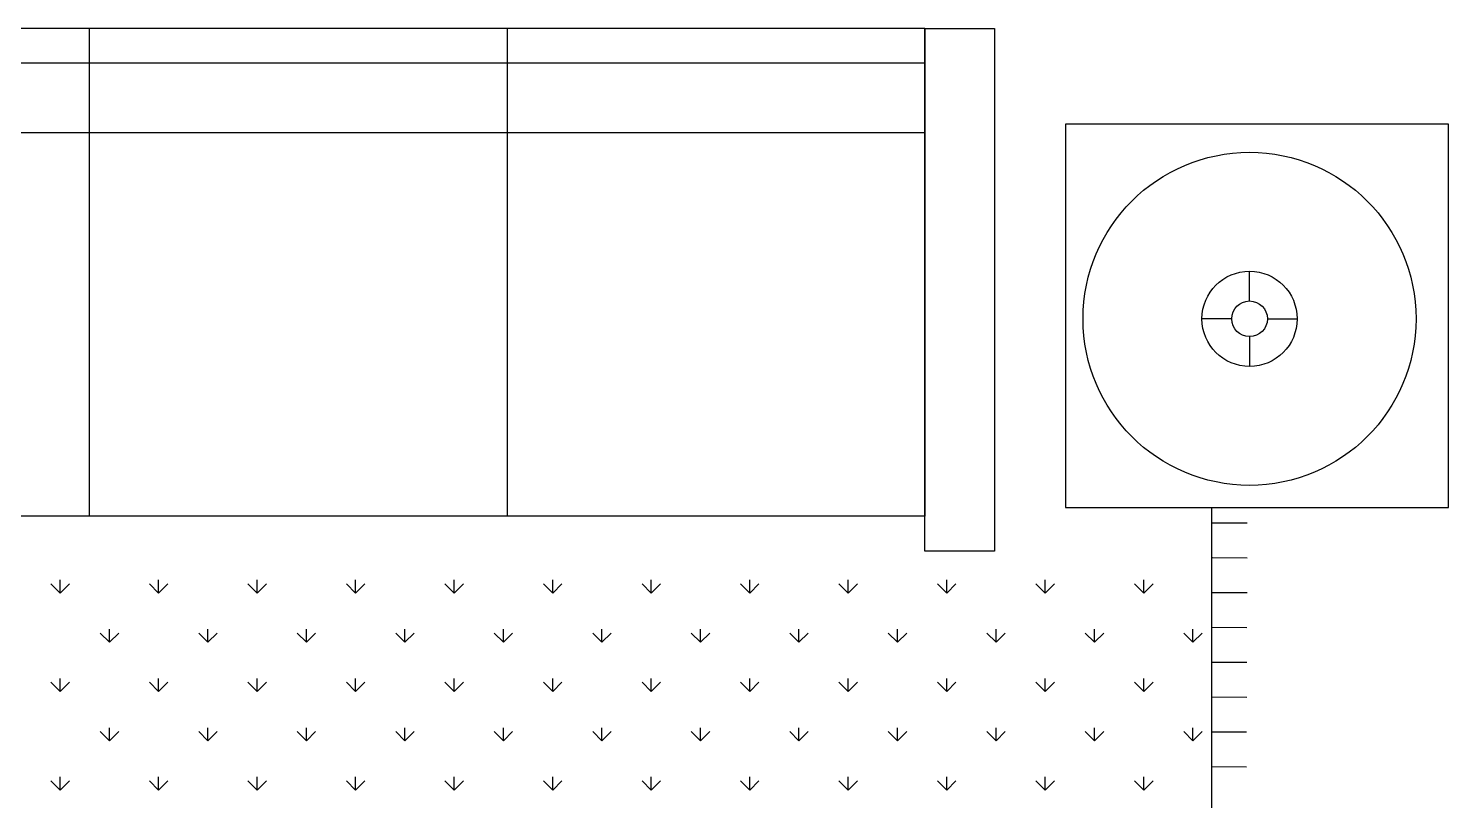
# Model space of a CAD drawing. Extents: x 23.8 to 54, y 1 to 14.1.
# Drawn here: x 30.622 to 32.654, y 8.155 to 9.26 of the extents above; entities that cross this region are included whole.
import ezdxf

# ---------------------------------------------------------------- set-up
doc = ezdxf.new("R2010")
doc.units = 0
doc.header["$MEASUREMENT"] = 0
doc.layers.get('0').update_dxf_attribs({"linetype": 'CONTINUOUS'})
doc.layers.add('DWGAUTOCAD', color=7, linetype='CONTINUOUS')

# ---------------------------------------------------------------- blocks, each defined once
blk = doc.blocks.new('A$C7DEE7CBF')
for p, q in [((2574.8, 2904.2, -342.9), (774.8, 2904.2, -342.9)), ((1374.8, 2904.2, -342.9), (1374.8, 2204.2, -342.9)), ((1974.8, 2904.2, -342.9), (1974.8, 2204.2, -342.9)), ((2574.8, 2904.2, -342.9), (2674.8, 2904.2, -342.9)), ((2574.8, 2154.2, -342.9), (2574.8, 2904.2, -342.9)), ((2574.8, 2904.2, -342.9), (2574.8, 2204.2, -342.9)), ((2674.8, 2904.2, -342.9), (2674.8, 2154.2, -342.9)), ((2574.8, 2854.2, -342.9), (774.8, 2854.2, -342.9)), ((2574.8, 2754.2, -342.9), (774.8, 2754.2, -342.9)), ((3326.6, 2766.7, -342.9), (2776.6, 2766.7, -342.9)), ((2776.6, 2766.7, -342.9), (2776.6, 2216.7, -342.9)), ((3326.6, 2216.7, -342.9), (3326.6, 2766.7, -342.9)), ((3040.8, 2513, -342.9), (3040.8, 2555.7, -342.9)), ((3015.2, 2487.4, -342.9), (2972.6, 2487.4, -342.9)), ((3066.4, 2487.4, -342.9), (3109.1, 2487.4, -342.9)), ((3040.8, 2461.8, -342.9), (3040.8, 2419.1, -342.9)), ((2574.8, 2204.2, -342.9), (774.8, 2204.2, -342.9)), ((2776.6, 2216.7, -342.9), (3326.6, 2216.7, -342.9)), ((2986.4, 2216.7, -342.9), (2986.4, 1781, -342.9)), ((2987.6, 2194.8, -342.9), (3037.6, 2194.6, -342.9)), ((2674.8, 2154.2, -342.9), (2574.8, 2154.2, -342.9)), ((2987.4, 2144.8, -342.9), (3037.4, 2144.6, -342.9)), ((1333.3, 2093.9, -342.9), (1320, 2107.2, -342.9)), ((1333.3, 2093.9, -342.9), (1333.3, 2112.7, -342.9)), ((1333.3, 2093.9, -342.9), (1346.5, 2107.2, -342.9)), ((1474.7, 2093.9, -342.9), (1461.4, 2107.2, -342.9)), ((1474.7, 2093.9, -342.9), (1474.7, 2112.7, -342.9)), ((1474.7, 2093.9, -342.9), (1488, 2107.2, -342.9)), ((1616.1, 2093.9, -342.9), (1602.9, 2107.2, -342.9)), ((1616.1, 2093.9, -342.9), (1616.1, 2112.7, -342.9)), ((1616.1, 2093.9, -342.9), (1629.4, 2107.2, -342.9)), ((1757.5, 2093.9, -342.9), (1744.3, 2107.2, -342.9)), ((1757.5, 2093.9, -342.9), (1757.5, 2112.7, -342.9)), ((1757.5, 2093.9, -342.9), (1770.8, 2107.2, -342.9)), ((1899, 2093.9, -342.9), (1885.7, 2107.2, -342.9)), ((1899, 2093.9, -342.9), (1899, 2112.7, -342.9)), ((1899, 2093.9, -342.9), (1912.2, 2107.2, -342.9)), ((2040.4, 2093.9, -342.9), (2027.1, 2107.2, -342.9)), ((2040.4, 2093.9, -342.9), (2040.4, 2112.7, -342.9)), ((2040.4, 2093.9, -342.9), (2053.6, 2107.2, -342.9)), ((2181.8, 2093.9, -342.9), (2168.6, 2107.2, -342.9)), ((2181.8, 2093.9, -342.9), (2181.8, 2112.7, -342.9)), ((2181.8, 2093.9, -342.9), (2195.1, 2107.2, -342.9)), ((2323.2, 2093.9, -342.9), (2310, 2107.2, -342.9)), ((2323.2, 2093.9, -342.9), (2323.2, 2112.7, -342.9)), ((2323.2, 2093.9, -342.9), (2336.5, 2107.2, -342.9)), ((2464.7, 2093.9, -342.9), (2451.4, 2107.2, -342.9)), ((2464.7, 2093.9, -342.9), (2464.7, 2112.7, -342.9)), ((2464.7, 2093.9, -342.9), (2477.9, 2107.2, -342.9)), ((2606.1, 2093.9, -342.9), (2592.8, 2107.2, -342.9)), ((2606.1, 2093.9, -342.9), (2606.1, 2112.7, -342.9)), ((2606.1, 2093.9, -342.9), (2619.3, 2107.2, -342.9)), ((2747.5, 2093.9, -342.9), (2734.2, 2107.2, -342.9)), ((2747.5, 2093.9, -342.9), (2747.5, 2112.7, -342.9)), ((2747.5, 2093.9, -342.9), (2760.8, 2107.2, -342.9)), ((2888.9, 2093.9, -342.9), (2875.7, 2107.2, -342.9)), ((2888.9, 2093.9, -342.9), (2888.9, 2112.7, -342.9)), ((2888.9, 2093.9, -342.9), (2902.2, 2107.2, -342.9)), ((2987.2, 2094.8, -342.9), (3037.2, 2094.6, -342.9)), ((1404, 2023.2, -342.9), (1404, 2042, -342.9)), ((1545.4, 2023.2, -342.9), (1545.4, 2042, -342.9)), ((1686.8, 2023.2, -342.9), (1686.8, 2042, -342.9)), ((1828.3, 2023.2, -342.9), (1828.3, 2042, -342.9)), ((1969.7, 2023.2, -342.9), (1969.7, 2042, -342.9)), ((2111.1, 2023.2, -342.9), (2111.1, 2042, -342.9)), ((2252.5, 2023.2, -342.9), (2252.5, 2042, -342.9)), ((2393.9, 2023.2, -342.9), (2393.9, 2042, -342.9)), ((2535.4, 2023.2, -342.9), (2535.4, 2042, -342.9)), ((2676.8, 2023.2, -342.9), (2676.8, 2042, -342.9)), ((2818.2, 2023.2, -342.9), (2818.2, 2042, -342.9)), ((2959.6, 2023.2, -342.9), (2959.6, 2042, -342.9)), ((2987.1, 2044.8, -342.9), (3037.1, 2044.6, -342.9)), ((1404, 2023.2, -342.9), (1390.7, 2036.5, -342.9)), ((1404, 2023.2, -342.9), (1417.3, 2036.5, -342.9)), ((1545.4, 2023.2, -342.9), (1532.2, 2036.5, -342.9)), ((1545.4, 2023.2, -342.9), (1558.7, 2036.5, -342.9)), ((1686.8, 2023.2, -342.9), (1673.6, 2036.5, -342.9)), ((1686.8, 2023.2, -342.9), (1700.1, 2036.5, -342.9)), ((1828.3, 2023.2, -342.9), (1815, 2036.5, -342.9)), ((1828.3, 2023.2, -342.9), (1841.5, 2036.5, -342.9)), ((1969.7, 2023.2, -342.9), (1956.4, 2036.5, -342.9)), ((1969.7, 2023.2, -342.9), (1982.9, 2036.5, -342.9)), ((2111.1, 2023.2, -342.9), (2097.8, 2036.5, -342.9)), ((2111.1, 2023.2, -342.9), (2124.4, 2036.5, -342.9)), ((2252.5, 2023.2, -342.9), (2239.3, 2036.5, -342.9)), ((2252.5, 2023.2, -342.9), (2265.8, 2036.5, -342.9)), ((2393.9, 2023.2, -342.9), (2380.7, 2036.5, -342.9)), ((2393.9, 2023.2, -342.9), (2407.2, 2036.5, -342.9)), ((2535.4, 2023.2, -342.9), (2522.1, 2036.5, -342.9)), ((2535.4, 2023.2, -342.9), (2548.6, 2036.5, -342.9)), ((2676.8, 2023.2, -342.9), (2663.5, 2036.5, -342.9)), ((2676.8, 2023.2, -342.9), (2690, 2036.5, -342.9)), ((2818.2, 2023.2, -342.9), (2804.9, 2036.5, -342.9)), ((2818.2, 2023.2, -342.9), (2831.5, 2036.5, -342.9)), ((2959.6, 2023.2, -342.9), (2946.4, 2036.5, -342.9)), ((2959.6, 2023.2, -342.9), (2972.9, 2036.5, -342.9)), ((2986.9, 1994.8, -342.9), (3036.9, 1994.6, -342.9)), ((1333.3, 1952.5, -342.9), (1320, 1965.8, -342.9)), ((1333.3, 1952.5, -342.9), (1333.3, 1971.3, -342.9)), ((1333.3, 1952.5, -342.9), (1346.5, 1965.8, -342.9)), ((1474.7, 1952.5, -342.9), (1461.4, 1965.8, -342.9)), ((1474.7, 1952.5, -342.9), (1474.7, 1971.3, -342.9)), ((1474.7, 1952.5, -342.9), (1488, 1965.8, -342.9)), ((1616.1, 1952.5, -342.9), (1602.9, 1965.8, -342.9)), ((1616.1, 1952.5, -342.9), (1616.1, 1971.3, -342.9)), ((1616.1, 1952.5, -342.9), (1629.4, 1965.8, -342.9)), ((1757.5, 1952.5, -342.9), (1744.3, 1965.8, -342.9)), ((1757.5, 1952.5, -342.9), (1757.5, 1971.3, -342.9)), ((1757.5, 1952.5, -342.9), (1770.8, 1965.8, -342.9)), ((1899, 1952.5, -342.9), (1885.7, 1965.8, -342.9)), ((1899, 1952.5, -342.9), (1899, 1971.3, -342.9)), ((1899, 1952.5, -342.9), (1912.2, 1965.8, -342.9)), ((2040.4, 1952.5, -342.9), (2027.1, 1965.8, -342.9)), ((2040.4, 1952.5, -342.9), (2040.4, 1971.3, -342.9)), ((2040.4, 1952.5, -342.9), (2053.6, 1965.8, -342.9)), ((2181.8, 1952.5, -342.9), (2168.6, 1965.8, -342.9)), ((2181.8, 1952.5, -342.9), (2181.8, 1971.3, -342.9)), ((2181.8, 1952.5, -342.9), (2195.1, 1965.8, -342.9)), ((2323.2, 1952.5, -342.9), (2310, 1965.8, -342.9)), ((2323.2, 1952.5, -342.9), (2323.2, 1971.3, -342.9)), ((2323.2, 1952.5, -342.9), (2336.5, 1965.8, -342.9)), ((2464.7, 1952.5, -342.9), (2451.4, 1965.8, -342.9)), ((2464.7, 1952.5, -342.9), (2464.7, 1971.3, -342.9)), ((2464.7, 1952.5, -342.9), (2477.9, 1965.8, -342.9)), ((2606.1, 1952.5, -342.9), (2592.8, 1965.8, -342.9)), ((2606.1, 1952.5, -342.9), (2606.1, 1971.3, -342.9)), ((2606.1, 1952.5, -342.9), (2619.3, 1965.8, -342.9)), ((2747.5, 1952.5, -342.9), (2734.2, 1965.8, -342.9)), ((2747.5, 1952.5, -342.9), (2747.5, 1971.3, -342.9)), ((2747.5, 1952.5, -342.9), (2760.8, 1965.8, -342.9)), ((2888.9, 1952.5, -342.9), (2875.7, 1965.8, -342.9)), ((2888.9, 1952.5, -342.9), (2888.9, 1971.3, -342.9)), ((2888.9, 1952.5, -342.9), (2902.2, 1965.8, -342.9)), ((2986.7, 1944.8, -342.9), (3036.7, 1944.6, -342.9)), ((1404, 1881.8, -342.9), (1404, 1900.6, -342.9)), ((1545.4, 1881.8, -342.9), (1545.4, 1900.6, -342.9)), ((1686.8, 1881.8, -342.9), (1686.8, 1900.6, -342.9)), ((1828.3, 1881.8, -342.9), (1828.3, 1900.6, -342.9)), ((1969.7, 1881.8, -342.9), (1969.7, 1900.6, -342.9)), ((2111.1, 1881.8, -342.9), (2111.1, 1900.6, -342.9)), ((2252.5, 1881.8, -342.9), (2252.5, 1900.6, -342.9)), ((2393.9, 1881.8, -342.9), (2393.9, 1900.6, -342.9)), ((2535.4, 1881.8, -342.9), (2535.4, 1900.6, -342.9)), ((2676.8, 1881.8, -342.9), (2676.8, 1900.6, -342.9)), ((2818.2, 1881.8, -342.9), (2818.2, 1900.6, -342.9)), ((2959.6, 1881.8, -342.9), (2959.6, 1900.6, -342.9)), ((1404, 1881.8, -342.9), (1390.7, 1895.1, -342.9)), ((1404, 1881.8, -342.9), (1417.3, 1895.1, -342.9)), ((1545.4, 1881.8, -342.9), (1532.2, 1895.1, -342.9)), ((1545.4, 1881.8, -342.9), (1558.7, 1895.1, -342.9)), ((1686.8, 1881.8, -342.9), (1673.6, 1895.1, -342.9)), ((1686.8, 1881.8, -342.9), (1700.1, 1895.1, -342.9)), ((1828.3, 1881.8, -342.9), (1815, 1895.1, -342.9)), ((1828.3, 1881.8, -342.9), (1841.5, 1895.1, -342.9)), ((1969.7, 1881.8, -342.9), (1956.4, 1895.1, -342.9)), ((1969.7, 1881.8, -342.9), (1982.9, 1895.1, -342.9)), ((2111.1, 1881.8, -342.9), (2097.8, 1895.1, -342.9)), ((2111.1, 1881.8, -342.9), (2124.4, 1895.1, -342.9)), ((2252.5, 1881.8, -342.9), (2239.3, 1895.1, -342.9)), ((2252.5, 1881.8, -342.9), (2265.8, 1895.1, -342.9)), ((2393.9, 1881.8, -342.9), (2380.7, 1895.1, -342.9)), ((2393.9, 1881.8, -342.9), (2407.2, 1895.1, -342.9)), ((2535.4, 1881.8, -342.9), (2522.1, 1895.1, -342.9)), ((2535.4, 1881.8, -342.9), (2548.6, 1895.1, -342.9)), ((2676.8, 1881.8, -342.9), (2663.5, 1895.1, -342.9)), ((2676.8, 1881.8, -342.9), (2690, 1895.1, -342.9)), ((2818.2, 1881.8, -342.9), (2804.9, 1895.1, -342.9)), ((2818.2, 1881.8, -342.9), (2831.5, 1895.1, -342.9)), ((2959.6, 1881.8, -342.9), (2946.4, 1895.1, -342.9)), ((2959.6, 1881.8, -342.9), (2972.9, 1895.1, -342.9)), ((2986.6, 1894.8, -342.9), (3036.6, 1894.6, -342.9)), ((2986.4, 1844.8, -342.9), (3036.4, 1844.6, -342.9)), ((1333.3, 1811.1, -342.9), (1320, 1824.4, -342.9)), ((1333.3, 1811.1, -342.9), (1333.3, 1829.9, -342.9)), ((1333.3, 1811.1, -342.9), (1346.5, 1824.4, -342.9)), ((1474.7, 1811.1, -342.9), (1461.4, 1824.4, -342.9)), ((1474.7, 1811.1, -342.9), (1474.7, 1829.9, -342.9)), ((1474.7, 1811.1, -342.9), (1488, 1824.4, -342.9)), ((1616.1, 1811.1, -342.9), (1602.9, 1824.4, -342.9)), ((1616.1, 1811.1, -342.9), (1616.1, 1829.9, -342.9)), ((1616.1, 1811.1, -342.9), (1629.4, 1824.4, -342.9)), ((1757.5, 1811.1, -342.9), (1744.3, 1824.4, -342.9)), ((1757.5, 1811.1, -342.9), (1757.5, 1829.9, -342.9)), ((1757.5, 1811.1, -342.9), (1770.8, 1824.4, -342.9)), ((1899, 1811.1, -342.9), (1885.7, 1824.4, -342.9)), ((1899, 1811.1, -342.9), (1899, 1829.9, -342.9)), ((1899, 1811.1, -342.9), (1912.2, 1824.4, -342.9)), ((2040.4, 1811.1, -342.9), (2027.1, 1824.4, -342.9)), ((2040.4, 1811.1, -342.9), (2040.4, 1829.9, -342.9)), ((2040.4, 1811.1, -342.9), (2053.6, 1824.4, -342.9)), ((2181.8, 1811.1, -342.9), (2168.6, 1824.4, -342.9)), ((2181.8, 1811.1, -342.9), (2181.8, 1829.9, -342.9)), ((2181.8, 1811.1, -342.9), (2195.1, 1824.4, -342.9)), ((2323.2, 1811.1, -342.9), (2310, 1824.4, -342.9)), ((2323.2, 1811.1, -342.9), (2323.2, 1829.9, -342.9)), ((2323.2, 1811.1, -342.9), (2336.5, 1824.4, -342.9)), ((2464.7, 1811.1, -342.9), (2451.4, 1824.4, -342.9)), ((2464.7, 1811.1, -342.9), (2464.7, 1829.9, -342.9)), ((2464.7, 1811.1, -342.9), (2477.9, 1824.4, -342.9)), ((2606.1, 1811.1, -342.9), (2592.8, 1824.4, -342.9)), ((2606.1, 1811.1, -342.9), (2606.1, 1829.9, -342.9)), ((2606.1, 1811.1, -342.9), (2619.3, 1824.4, -342.9)), ((2747.5, 1811.1, -342.9), (2734.2, 1824.4, -342.9)), ((2747.5, 1811.1, -342.9), (2747.5, 1829.9, -342.9)), ((2747.5, 1811.1, -342.9), (2760.8, 1824.4, -342.9)), ((2888.9, 1811.1, -342.9), (2875.7, 1824.4, -342.9)), ((2888.9, 1811.1, -342.9), (2888.9, 1829.9, -342.9)), ((2888.9, 1811.1, -342.9), (2902.2, 1824.4, -342.9))]:
    blk.add_line(p, q)
for radius in [239, 68.3, 25.6]:
    blk.add_circle((3040.8, 2487.4, -342.9), radius)

msp = doc.modelspace()

# ---------------------------------------------------------------- block references
at = {"layer": 'DWGAUTOCAD', "xscale": 0.0009969462650946167, "yscale": 0.0009969462650946167, "zscale": 0.0009969462650946167}
msp.add_blockref('A$C7DEE7CBF', (29.3378, 6.3645), dxfattribs=at)

doc.saveas('drawing.dxf')
